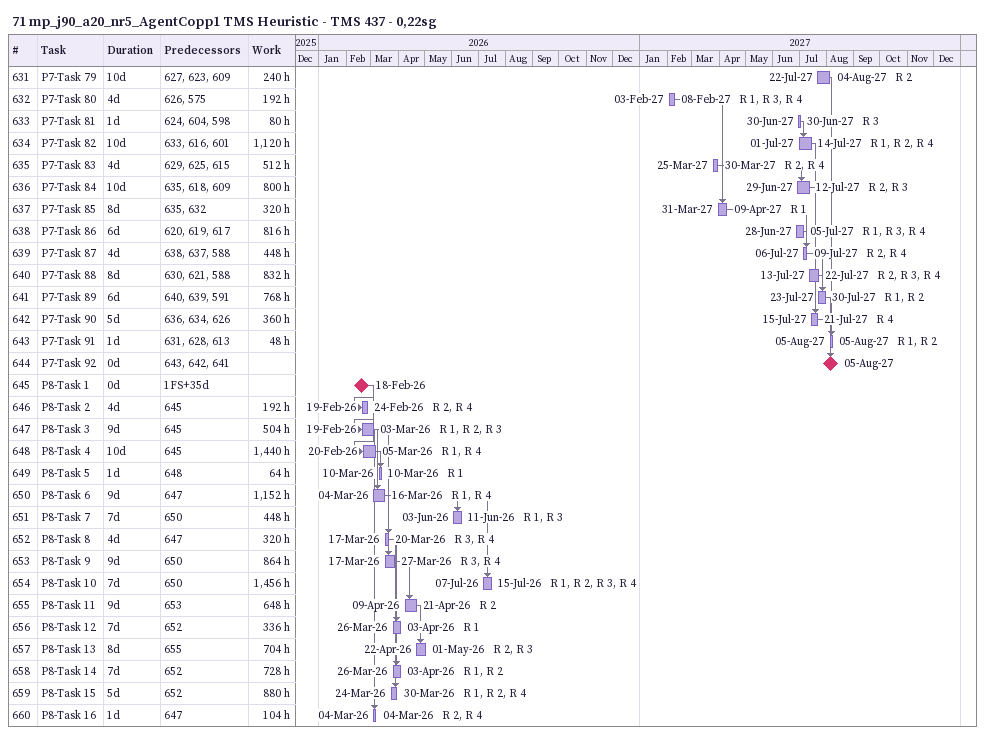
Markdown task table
71 mp_j90_a20_nr5_AgentCopp1 TMS Heuristic - TMS 437 - 0,22sg

| ID | Task | Duration | Start | Finish | Predecessors | Resources | Work (h) |
|---|---|---|---|---|---|---|---|
| 631 | P7-Task 79 | 10d | 2027-07-22 | 2027-08-04 | 627, 623, 609 | R 2 | 240 |
| 632 | P7-Task 80 | 4d | 2027-02-03 | 2027-02-08 | 626, 575 | R 1, R 3, R 4 | 192 |
| 633 | P7-Task 81 | 1d | 2027-06-30 | 2027-06-30 | 624, 604, 598 | R 3 | 80 |
| 634 | P7-Task 82 | 10d | 2027-07-01 | 2027-07-14 | 633, 616, 601 | R 1, R 2, R 4 | 1120 |
| 635 | P7-Task 83 | 4d | 2027-03-25 | 2027-03-30 | 629, 625, 615 | R 2, R 4 | 512 |
| 636 | P7-Task 84 | 10d | 2027-06-29 | 2027-07-12 | 635, 618, 609 | R 2, R 3 | 800 |
| 637 | P7-Task 85 | 8d | 2027-03-31 | 2027-04-09 | 635, 632 | R 1 | 320 |
| 638 | P7-Task 86 | 6d | 2027-06-28 | 2027-07-05 | 620, 619, 617 | R 1, R 3, R 4 | 816 |
| 639 | P7-Task 87 | 4d | 2027-07-06 | 2027-07-09 | 638, 637, 588 | R 2, R 4 | 448 |
| 640 | P7-Task 88 | 8d | 2027-07-13 | 2027-07-22 | 630, 621, 588 | R 2, R 3, R 4 | 832 |
| 641 | P7-Task 89 | 6d | 2027-07-23 | 2027-07-30 | 640, 639, 591 | R 1, R 2 | 768 |
| 642 | P7-Task 90 | 5d | 2027-07-15 | 2027-07-21 | 636, 634, 626 | R 4 | 360 |
| 643 | P7-Task 91 | 1d | 2027-08-05 | 2027-08-05 | 631, 628, 613 | R 1, R 2 | 48 |
| 644 | P7-Task 92 | 0d | 2027-08-05 | 2027-08-05 | 643, 642, 641 |  |  |
| 645 | P8-Task 1 | 0d | 2026-02-18 | 2026-02-18 | 1FS+35d |  |  |
| 646 | P8-Task 2 | 4d | 2026-02-19 | 2026-02-24 | 645 | R 2, R 4 | 192 |
| 647 | P8-Task 3 | 9d | 2026-02-19 | 2026-03-03 | 645 | R 1, R 2, R 3 | 504 |
| 648 | P8-Task 4 | 10d | 2026-02-20 | 2026-03-05 | 645 | R 1, R 4 | 1440 |
| 649 | P8-Task 5 | 1d | 2026-03-10 | 2026-03-10 | 648 | R 1 | 64 |
| 650 | P8-Task 6 | 9d | 2026-03-04 | 2026-03-16 | 647 | R 1, R 4 | 1152 |
| 651 | P8-Task 7 | 7d | 2026-06-03 | 2026-06-11 | 650 | R 1, R 3 | 448 |
| 652 | P8-Task 8 | 4d | 2026-03-17 | 2026-03-20 | 647 | R 3, R 4 | 320 |
| 653 | P8-Task 9 | 9d | 2026-03-17 | 2026-03-27 | 650 | R 3, R 4 | 864 |
| 654 | P8-Task 10 | 7d | 2026-07-07 | 2026-07-15 | 650 | R 1, R 2, R 3, R 4 | 1456 |
| 655 | P8-Task 11 | 9d | 2026-04-09 | 2026-04-21 | 653 | R 2 | 648 |
| 656 | P8-Task 12 | 7d | 2026-03-26 | 2026-04-03 | 652 | R 1 | 336 |
| 657 | P8-Task 13 | 8d | 2026-04-22 | 2026-05-01 | 655 | R 2, R 3 | 704 |
| 658 | P8-Task 14 | 7d | 2026-03-26 | 2026-04-03 | 652 | R 1, R 2 | 728 |
| 659 | P8-Task 15 | 5d | 2026-03-24 | 2026-03-30 | 652 | R 1, R 2, R 4 | 880 |
| 660 | P8-Task 16 | 1d | 2026-03-04 | 2026-03-04 | 647 | R 2, R 4 | 104 |
